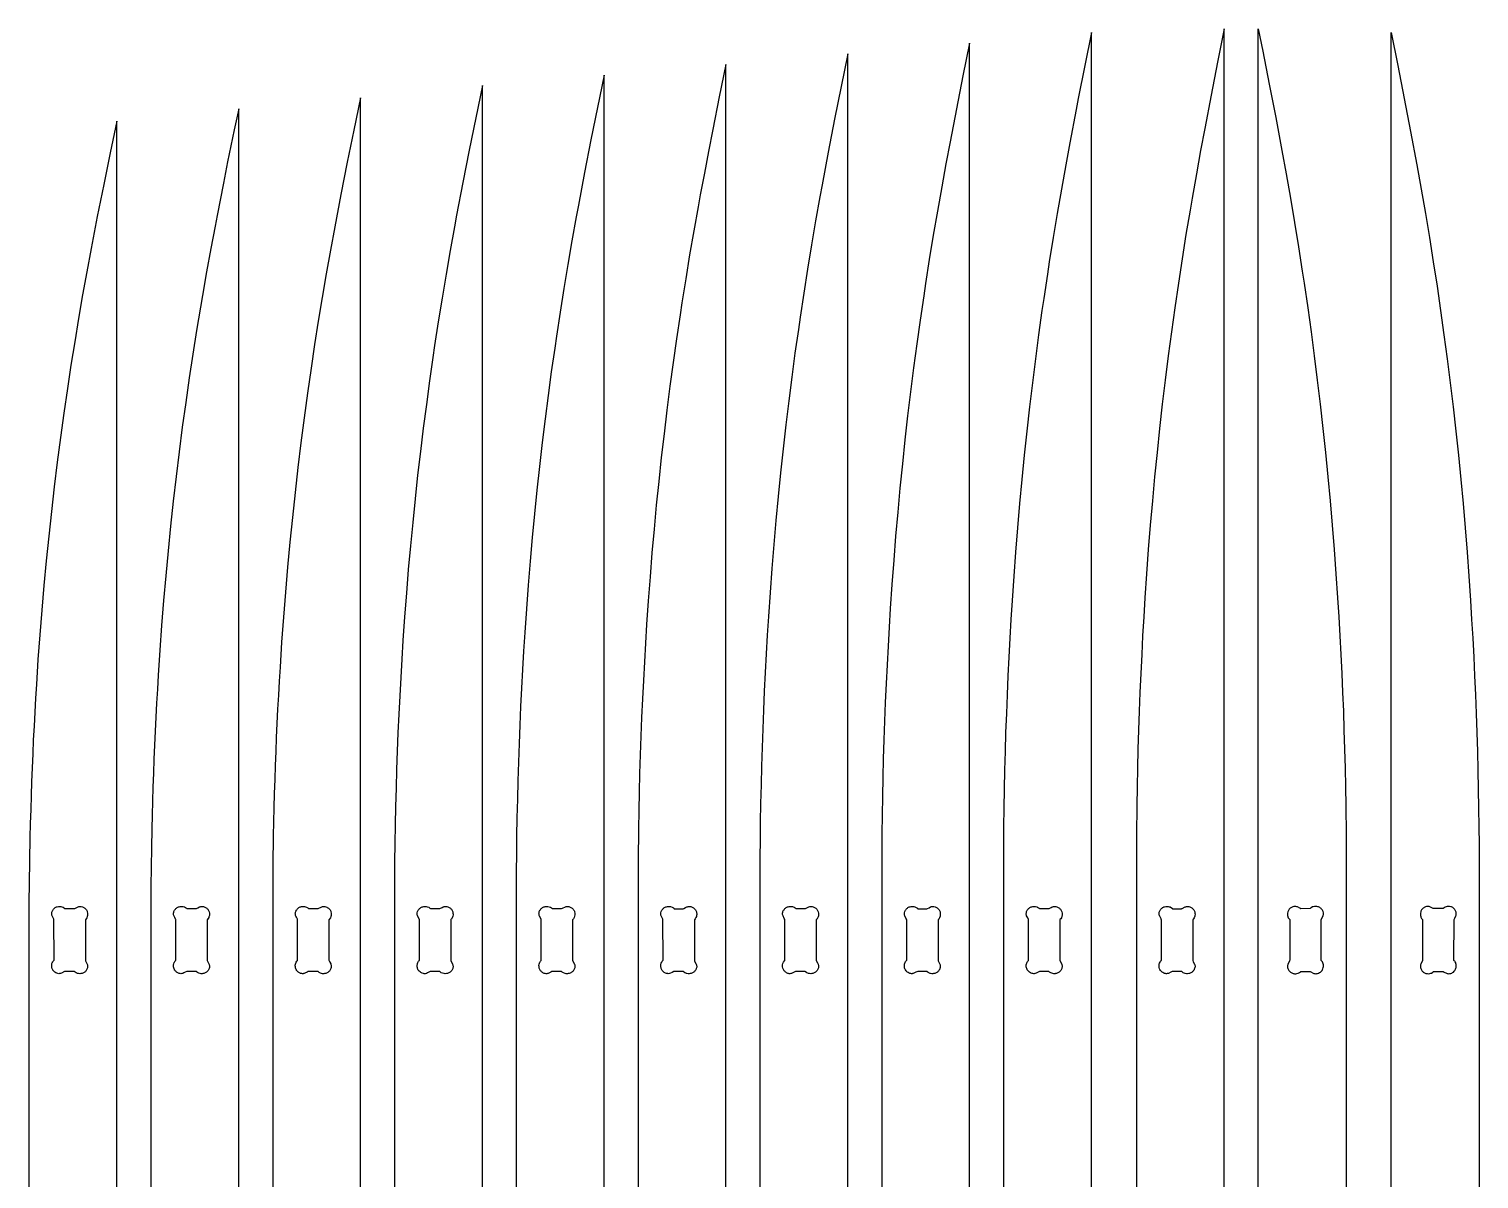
# Model space of a CAD drawing. Extents: x 33 to 204, y -108 to 31.
# Drawn here: x 100.82 to 123.88, y 11.21 to 29.49 of the extents above; entities that cross this region are included whole.
import ezdxf

# ---------------------------------------------------------------- set-up
doc = ezdxf.new("R2010")
doc.units = 0
doc.layers.get('0').update_dxf_attribs({"linetype": 'CONTINUOUS'})
doc.layers.add('SECTIONCUTEDGES', color=18, linetype='CONTINUOUS')

msp = doc.modelspace()

# ---------------------------------------------------------------- linework, layer by layer
msp.add_lwpolyline([(121.044, 14.509), (121.045, 14.509), (121.192, 14.51), (121.254, 14.48), (121.265, 14.477), (121.27, 14.475), (121.282, 14.474), (121.288, 14.474), (121.3, 14.475), (121.311, 14.477), (121.328, 14.483), (121.344, 14.491), (121.359, 14.501), (121.372, 14.513), (121.383, 14.527), (121.392, 14.543), (121.397, 14.554), (121.403, 14.572), (121.405, 14.59), (121.406, 14.596), (121.405, 14.614), (121.402, 14.631), (121.396, 14.648), (121.388, 14.664), (121.377, 14.678), (121.372, 14.682), (121.369, 14.685), (121.369, 15.332), (121.37, 15.334), (121.399, 15.393), (121.402, 15.404), (121.404, 15.415), (121.405, 15.427), (121.405, 15.438), (121.404, 15.444), (121.399, 15.461), (121.395, 15.472), (121.389, 15.482), (121.383, 15.492), (121.375, 15.502), (121.367, 15.51), (121.358, 15.518), (121.349, 15.525), (121.338, 15.531), (121.328, 15.536), (121.316, 15.54), (121.299, 15.544), (121.281, 15.545), (121.262, 15.544), (121.244, 15.54), (121.23, 15.535), (121.208, 15.522), (121.2, 15.515), (121.196, 15.51), (121.047, 15.508), (121.032, 15.514), (120.991, 15.536), (120.98, 15.54), (120.969, 15.543), (120.958, 15.545), (120.952, 15.545), (120.94, 15.544), (120.935, 15.543), (120.918, 15.539), (120.907, 15.534), (120.896, 15.529), (120.886, 15.522), (120.877, 15.515), (120.868, 15.507), (120.861, 15.498), (120.854, 15.488), (120.848, 15.478), (120.843, 15.467), (120.839, 15.456), (120.835, 15.438), (120.834, 15.42), (120.835, 15.402), (120.839, 15.384), (120.841, 15.378), (120.847, 15.363), (120.85, 15.358), (120.858, 15.345), (120.87, 15.334), (120.87, 14.687), (120.868, 14.68), (120.859, 14.661), (120.841, 14.626), (120.837, 14.615), (120.835, 14.603), (120.834, 14.598), (120.834, 14.586), (120.835, 14.575), (120.84, 14.558), (120.845, 14.547), (120.85, 14.536), (120.856, 14.526), (120.864, 14.517), (120.872, 14.508), (120.881, 14.501), (120.891, 14.494), (120.901, 14.488), (120.912, 14.483), (120.923, 14.479), (120.934, 14.476), (120.946, 14.474), (120.965, 14.474), (120.983, 14.476), (121.001, 14.481), (121.015, 14.487), (121.023, 14.491), (121.039, 14.503)], close=True)
at = {"layer": 'SECTIONCUTEDGES'}
for points in [[(117.716, -7.075), (117.716, 29.441), (117.609, 28.915), (117.505, 28.389), (117.471, 28.214), (117.371, 27.687), (117.306, 27.335), (117.237, 26.95), (117.17, 26.564), (117.106, 26.178), (117.044, 25.791), (117.014, 25.598), (116.957, 25.21), (116.929, 25.017), (116.875, 24.634), (116.824, 24.251), (116.776, 23.868), (116.73, 23.485), (116.687, 23.101), (116.646, 22.717), (116.607, 22.333), (116.571, 21.948), (116.538, 21.563), (116.507, 21.178), (116.479, 20.793), (116.453, 20.408), (116.434, 20.108), (116.417, 19.808), (116.401, 19.509), (116.387, 19.209), (116.374, 18.909), (116.362, 18.609), (116.351, 18.308), (116.342, 18.008), (116.335, 17.708), (116.328, 17.408), (116.323, 17.108), (116.319, 16.807), (116.317, 16.529), (116.317, 5.741)], [(119.829, -7.075), (119.829, 29.495), (119.722, 28.968), (119.619, 28.441), (119.518, 27.914), (119.452, 27.562), (119.385, 27.193), (119.317, 26.807), (119.284, 26.613), (119.219, 26.227), (119.158, 25.839), (119.098, 25.452), (119.042, 25.064), (118.988, 24.681), (118.938, 24.297), (118.889, 23.914), (118.843, 23.53), (118.8, 23.145), (118.759, 22.761), (118.721, 22.376), (118.685, 21.991), (118.651, 21.606), (118.62, 21.22), (118.592, 20.834), (118.566, 20.448), (118.547, 20.148), (118.53, 19.848), (118.515, 19.548), (118.5, 19.247), (118.487, 18.947), (118.475, 18.646), (118.465, 18.346), (118.456, 18.045), (118.448, 17.744), (118.442, 17.444), (118.436, 17.143), (118.431, 16.689), (118.431, 16.563), (118.431, 5.76)], [(120.368, -7.075), (120.368, 29.495), (120.439, 29.144), (120.544, 28.617), (120.646, 28.09), (120.745, 27.562), (120.812, 27.193), (120.88, 26.807), (120.946, 26.42), (121.009, 26.033), (121.069, 25.646), (121.098, 25.452), (121.155, 25.064), (121.208, 24.681), (121.259, 24.297), (121.308, 23.914), (121.354, 23.53), (121.397, 23.145), (121.438, 22.761), (121.476, 22.376), (121.512, 21.991), (121.546, 21.606), (121.577, 21.22), (121.605, 20.834), (121.631, 20.448), (121.649, 20.148), (121.667, 19.848), (121.682, 19.548), (121.697, 19.247), (121.71, 18.947), (121.722, 18.646), (121.732, 18.346), (121.741, 18.045), (121.749, 17.744), (121.755, 17.444), (121.76, 17.143), (121.766, 16.689), (121.766, 16.563), (121.766, 5.76)], [(122.481, -7.075), (122.481, 29.441), (122.588, 28.915), (122.692, 28.389), (122.792, 27.863), (122.891, 27.335), (122.96, 26.95), (123.027, 26.564), (123.091, 26.178), (123.153, 25.791), (123.212, 25.404), (123.268, 25.017), (123.322, 24.634), (123.373, 24.251), (123.421, 23.868), (123.467, 23.485), (123.51, 23.101), (123.551, 22.717), (123.59, 22.333), (123.626, 21.948), (123.659, 21.563), (123.69, 21.178), (123.718, 20.793), (123.744, 20.408), (123.763, 20.108), (123.78, 19.808), (123.796, 19.509), (123.81, 19.209), (123.823, 18.909), (123.835, 18.609), (123.845, 18.308), (123.855, 18.008), (123.862, 17.708), (123.869, 17.408), (123.874, 17.108), (123.877, 16.807), (123.88, 16.529), (123.88, 5.741)], [(113.841, -7.075), (113.841, 29.102), (113.734, 28.581), (113.63, 28.06), (113.529, 27.538), (113.431, 27.016), (113.396, 26.825), (113.328, 26.443), (113.263, 26.061), (113.2, 25.678), (113.139, 25.294), (113.082, 24.911), (113.054, 24.719), (113, 24.34), (112.949, 23.961), (112.901, 23.581), (112.855, 23.201), (112.812, 22.821), (112.771, 22.44), (112.732, 22.06), (112.696, 21.679), (112.663, 21.298), (112.632, 20.916), (112.604, 20.535), (112.578, 20.153), (112.559, 19.856), (112.542, 19.559), (112.526, 19.262), (112.512, 18.965), (112.499, 18.667), (112.487, 18.37), (112.476, 18.073), (112.467, 17.775), (112.46, 17.478), (112.453, 17.181), (112.448, 16.883), (112.444, 16.54), (112.443, 16.388), (112.442, 5.622)], [(115.778, -7.075), (115.778, 29.272), (115.672, 28.748), (115.568, 28.225), (115.467, 27.7), (115.401, 27.351), (115.334, 26.984), (115.266, 26.6), (115.2, 26.216), (115.137, 25.831), (115.077, 25.446), (115.048, 25.253), (114.991, 24.868), (114.938, 24.487), (114.887, 24.106), (114.838, 23.725), (114.792, 23.343), (114.749, 22.961), (114.708, 22.579), (114.67, 22.196), (114.634, 21.813), (114.6, 21.431), (114.57, 21.047), (114.541, 20.664), (114.515, 20.28), (114.497, 19.982), (114.48, 19.684), (114.464, 19.385), (114.449, 19.087), (114.436, 18.788), (114.424, 18.489), (114.414, 18.191), (114.405, 17.892), (114.397, 17.593), (114.391, 17.294), (114.386, 16.995), (114.382, 16.696), (114.38, 16.443), (114.38, 5.682)], [(111.903, -7.075), (111.903, 28.933), (111.797, 28.414), (111.693, 27.896), (111.625, 27.549), (111.559, 27.203), (111.494, 26.856), (111.459, 26.666), (111.391, 26.286), (111.325, 25.905), (111.262, 25.524), (111.202, 25.143), (111.173, 24.952), (111.116, 24.57), (111.063, 24.193), (111.012, 23.815), (110.963, 23.437), (110.918, 23.059), (110.874, 22.681), (110.833, 22.302), (110.795, 21.923), (110.759, 21.544), (110.725, 21.165), (110.695, 20.785), (110.666, 20.405), (110.64, 20.025), (110.622, 19.73), (110.605, 19.434), (110.589, 19.138), (110.574, 18.843), (110.561, 18.547), (110.549, 18.251), (110.539, 17.955), (110.53, 17.659), (110.522, 17.363), (110.516, 17.067), (110.511, 16.771), (110.505, 16.278), (110.505, 5.563)], [(109.966, -7.075), (109.966, 28.763), (109.859, 28.247), (109.755, 27.731), (109.654, 27.214), (109.556, 26.696), (109.521, 26.507), (109.453, 26.129), (109.388, 25.75), (109.325, 25.371), (109.265, 24.991), (109.207, 24.611), (109.179, 24.421), (109.125, 24.046), (109.074, 23.67), (109.026, 23.294), (108.98, 22.918), (108.937, 22.541), (108.896, 22.164), (108.857, 21.787), (108.821, 21.409), (108.788, 21.032), (108.757, 20.654), (108.729, 20.276), (108.703, 19.898), (108.684, 19.603), (108.667, 19.309), (108.651, 19.015), (108.637, 18.721), (108.624, 18.426), (108.612, 18.132), (108.601, 17.837), (108.592, 17.543), (108.585, 17.248), (108.578, 16.953), (108.573, 16.659), (108.57, 16.364), (108.567, 16.114), (108.567, 5.503)], [(106.091, -7.075), (106.091, 28.398), (105.984, 27.887), (105.88, 27.376), (105.779, 26.864), (105.681, 26.352), (105.612, 25.977), (105.545, 25.603), (105.481, 25.228), (105.419, 24.852), (105.36, 24.476), (105.304, 24.1), (105.247, 23.705), (105.193, 23.311), (105.142, 22.916), (105.094, 22.521), (105.049, 22.125), (105.006, 21.729), (104.966, 21.333), (104.93, 20.936), (104.895, 20.539), (104.864, 20.142), (104.835, 19.745), (104.81, 19.348), (104.796, 19.124), (104.784, 18.901), (104.772, 18.678), (104.761, 18.454), (104.751, 18.231), (104.742, 18.007), (104.733, 17.784), (104.726, 17.56), (104.719, 17.337), (104.712, 17.113), (104.707, 16.889), (104.702, 16.666), (104.695, 16.205), (104.693, 15.913), (104.692, 5.375)], [(108.028, -7.075), (108.028, 28.594), (107.922, 28.08), (107.818, 27.566), (107.717, 27.052), (107.619, 26.537), (107.584, 26.348), (107.516, 25.972), (107.45, 25.595), (107.387, 25.217), (107.327, 24.84), (107.269, 24.461), (107.241, 24.272), (107.188, 23.899), (107.137, 23.525), (107.088, 23.15), (107.043, 22.776), (106.999, 22.401), (106.958, 22.026), (106.92, 21.65), (106.884, 21.275), (106.85, 20.899), (106.82, 20.523), (106.791, 20.146), (106.765, 19.77), (106.747, 19.477), (106.73, 19.184), (106.714, 18.892), (106.699, 18.599), (106.686, 18.306), (106.674, 18.013), (106.664, 17.719), (106.655, 17.426), (106.647, 17.133), (106.641, 16.84), (106.636, 16.546), (106.632, 16.253), (106.63, 16.02), (106.63, 5.444)], [(104.153, -7.075), (104.153, 28.228), (104.082, 27.889), (103.977, 27.381), (103.909, 27.041), (103.809, 26.532), (103.776, 26.362), (103.709, 26.006), (103.641, 25.633), (103.575, 25.26), (103.512, 24.886), (103.482, 24.699), (103.423, 24.325), (103.366, 23.951), (103.31, 23.558), (103.256, 23.166), (103.205, 22.773), (103.157, 22.379), (103.111, 21.985), (103.069, 21.591), (103.029, 21.197), (102.992, 20.802), (102.958, 20.407), (102.927, 20.012), (102.898, 19.617), (102.872, 19.221), (102.859, 18.999), (102.847, 18.777), (102.835, 18.554), (102.824, 18.332), (102.814, 18.11), (102.804, 17.887), (102.796, 17.665), (102.788, 17.442), (102.781, 17.22), (102.775, 16.997), (102.77, 16.775), (102.764, 16.476), (102.755, 15.861), (102.755, 15.745), (102.755, 5.315)], [(102.216, -7.075), (102.216, 28.032), (102.109, 27.527), (102.005, 27.02), (101.904, 26.514), (101.806, 26.007), (101.737, 25.636), (101.67, 25.266), (101.606, 24.894), (101.544, 24.523), (101.485, 24.151), (101.429, 23.778), (101.372, 23.388), (101.318, 22.998), (101.267, 22.607), (101.219, 22.215), (101.174, 21.824), (101.131, 21.432), (101.092, 21.04), (101.055, 20.647), (101.02, 20.255), (100.989, 19.862), (100.96, 19.468), (100.935, 19.075), (100.922, 18.854), (100.909, 18.633), (100.897, 18.412), (100.886, 18.191), (100.876, 17.97), (100.867, 17.749), (100.858, 17.527), (100.851, 17.306), (100.844, 17.085), (100.837, 16.864), (100.832, 16.642), (100.82, 15.907), (100.817, 15.618), (100.817, 5.247)]]:
    msp.add_lwpolyline(points, dxfattribs=at)
for points in [[(101.23, 14.497), (101.218, 14.507), (101.211, 14.514), (101.205, 14.521), (101.199, 14.529), (101.194, 14.537), (101.19, 14.545), (101.186, 14.554), (101.183, 14.563), (101.181, 14.572), (101.179, 14.582), (101.178, 14.591), (101.178, 14.608), (101.18, 14.622), (101.183, 14.635), (101.188, 14.648), (101.195, 14.661), (101.202, 14.672), (101.215, 14.687), (101.212, 15.339), (101.185, 15.393), (101.181, 15.404), (101.179, 15.415), (101.178, 15.427), (101.179, 15.438), (101.181, 15.45), (101.185, 15.461), (101.189, 15.472), (101.194, 15.482), (101.201, 15.492), (101.208, 15.502), (101.216, 15.51), (101.225, 15.518), (101.235, 15.525), (101.245, 15.531), (101.256, 15.536), (101.267, 15.54), (101.285, 15.544), (101.303, 15.545), (101.322, 15.544), (101.34, 15.54), (101.362, 15.53), (101.388, 15.51), (101.39, 15.509), (101.544, 15.511), (101.598, 15.538), (101.609, 15.542), (101.62, 15.544), (101.632, 15.545), (101.643, 15.544), (101.649, 15.543), (101.666, 15.539), (101.677, 15.534), (101.687, 15.529), (101.697, 15.522), (101.707, 15.515), (101.715, 15.507), (101.723, 15.498), (101.73, 15.488), (101.736, 15.478), (101.741, 15.467), (101.745, 15.456), (101.749, 15.438), (101.75, 15.42), (101.749, 15.402), (101.745, 15.384), (101.736, 15.361), (101.714, 15.332), (101.716, 14.679), (101.743, 14.626), (101.747, 14.615), (101.749, 14.603), (101.75, 14.592), (101.749, 14.58), (101.747, 14.569), (101.744, 14.558), (101.739, 14.547), (101.734, 14.536), (101.727, 14.526), (101.72, 14.517), (101.712, 14.508), (101.703, 14.501), (101.693, 14.494), (101.683, 14.488), (101.672, 14.483), (101.661, 14.479), (101.643, 14.475), (101.625, 14.474), (101.607, 14.475), (101.589, 14.479), (101.566, 14.488), (101.537, 14.51), (101.384, 14.508), (101.332, 14.481), (101.319, 14.477), (101.305, 14.475), (101.291, 14.474), (101.275, 14.477), (101.259, 14.482), (101.244, 14.488)], [(103.164, 14.499), (103.156, 14.507), (103.148, 14.515), (103.141, 14.523), (103.134, 14.533), (103.129, 14.543), (103.124, 14.553), (103.119, 14.57), (103.117, 14.583), (103.116, 14.597), (103.116, 14.61), (103.118, 14.623), (103.119, 14.63), (103.127, 14.652), (103.131, 14.659), (103.144, 14.678), (103.149, 14.682), (103.152, 14.685), (103.152, 15.334), (103.15, 15.339), (103.135, 15.368), (103.125, 15.388), (103.121, 15.398), (103.118, 15.409), (103.116, 15.421), (103.116, 15.432), (103.117, 15.438), (103.119, 15.45), (103.122, 15.461), (103.126, 15.472), (103.132, 15.482), (103.138, 15.492), (103.146, 15.502), (103.154, 15.51), (103.163, 15.518), (103.173, 15.525), (103.183, 15.531), (103.194, 15.536), (103.205, 15.54), (103.222, 15.544), (103.228, 15.544), (103.247, 15.545), (103.253, 15.544), (103.271, 15.541), (103.291, 15.535), (103.305, 15.527), (103.311, 15.524), (103.321, 15.515), (103.327, 15.509), (103.477, 15.509), (103.481, 15.511), (103.504, 15.521), (103.53, 15.536), (103.541, 15.54), (103.552, 15.543), (103.563, 15.545), (103.569, 15.545), (103.581, 15.544), (103.592, 15.542), (103.603, 15.539), (103.614, 15.534), (103.625, 15.529), (103.635, 15.522), (103.644, 15.515), (103.653, 15.507), (103.66, 15.498), (103.667, 15.488), (103.673, 15.478), (103.678, 15.467), (103.682, 15.456), (103.686, 15.438), (103.687, 15.42), (103.686, 15.402), (103.684, 15.39), (103.68, 15.378), (103.676, 15.366), (103.668, 15.353), (103.656, 15.338), (103.652, 15.335), (103.651, 15.332), (103.651, 14.687), (103.652, 14.682), (103.657, 14.672), (103.678, 14.631), (103.683, 14.62), (103.684, 14.615), (103.686, 14.603), (103.687, 14.592), (103.687, 14.58), (103.686, 14.575), (103.681, 14.558), (103.677, 14.547), (103.671, 14.536), (103.665, 14.526), (103.657, 14.517), (103.649, 14.508), (103.64, 14.501), (103.631, 14.494), (103.62, 14.488), (103.61, 14.483), (103.598, 14.479), (103.581, 14.475), (103.569, 14.474), (103.556, 14.474), (103.538, 14.476), (103.52, 14.481), (103.498, 14.491), (103.482, 14.503), (103.479, 14.507), (103.476, 14.51), (103.326, 14.509), (103.303, 14.499), (103.278, 14.486), (103.263, 14.479), (103.247, 14.475), (103.231, 14.474), (103.22, 14.475), (103.204, 14.479), (103.193, 14.483), (103.183, 14.487), (103.173, 14.493)], [(105.104, 14.498), (105.094, 14.506), (105.085, 14.516), (105.075, 14.527), (105.068, 14.54), (105.061, 14.554), (105.057, 14.568), (105.054, 14.582), (105.053, 14.597), (105.053, 14.612), (105.056, 14.626), (105.06, 14.64), (105.066, 14.654), (105.069, 14.66), (105.077, 14.672), (105.082, 14.679), (105.088, 14.683), (105.09, 14.687), (105.09, 15.332), (105.089, 15.336), (105.086, 15.343), (105.071, 15.372), (105.062, 15.388), (105.058, 15.398), (105.055, 15.409), (105.054, 15.415), (105.053, 15.427), (105.054, 15.438), (105.056, 15.45), (105.059, 15.461), (105.064, 15.472), (105.069, 15.482), (105.076, 15.492), (105.083, 15.502), (105.091, 15.51), (105.1, 15.518), (105.11, 15.525), (105.12, 15.531), (105.131, 15.536), (105.142, 15.54), (105.154, 15.542), (105.172, 15.545), (105.19, 15.544), (105.197, 15.544), (105.214, 15.54), (105.232, 15.533), (105.251, 15.522), (105.265, 15.509), (105.419, 15.511), (105.473, 15.538), (105.484, 15.542), (105.489, 15.543), (105.501, 15.545), (105.512, 15.545), (105.524, 15.543), (105.541, 15.539), (105.552, 15.534), (105.562, 15.529), (105.572, 15.522), (105.582, 15.515), (105.59, 15.507), (105.598, 15.498), (105.605, 15.488), (105.611, 15.478), (105.616, 15.467), (105.62, 15.456), (105.624, 15.438), (105.625, 15.42), (105.624, 15.402), (105.62, 15.384), (105.611, 15.361), (105.588, 15.332), (105.588, 14.687), (105.59, 14.682), (105.601, 14.657), (105.616, 14.631), (105.62, 14.62), (105.623, 14.609), (105.625, 14.598), (105.625, 14.586), (105.623, 14.575), (105.619, 14.558), (105.614, 14.547), (105.609, 14.536), (105.602, 14.526), (105.595, 14.517), (105.587, 14.508), (105.578, 14.501), (105.568, 14.494), (105.558, 14.488), (105.547, 14.483), (105.536, 14.479), (105.518, 14.475), (105.506, 14.474), (105.488, 14.474), (105.47, 14.477), (105.452, 14.483), (105.441, 14.488), (105.43, 14.495), (105.42, 14.502), (105.416, 14.508), (105.413, 14.51), (105.264, 14.51), (105.259, 14.508), (105.241, 14.499), (105.206, 14.481), (105.195, 14.477), (105.184, 14.475), (105.179, 14.474), (105.167, 14.474), (105.156, 14.475), (105.138, 14.48), (105.132, 14.482), (105.12, 14.488), (105.109, 14.494)], [(107.037, 14.502), (107.024, 14.513), (107.014, 14.526), (107.009, 14.533), (107.003, 14.545), (106.998, 14.557), (106.994, 14.569), (106.992, 14.582), (106.99, 14.595), (106.99, 14.602), (106.991, 14.615), (106.994, 14.627), (106.997, 14.639), (107.002, 14.651), (107.008, 14.662), (107.015, 14.673), (107.02, 14.679), (107.025, 14.683), (107.027, 14.686), (107.027, 15.334), (106.998, 15.393), (106.996, 15.398), (106.993, 15.409), (106.991, 15.421), (106.991, 15.432), (106.992, 15.444), (106.997, 15.461), (107.001, 15.472), (107.007, 15.482), (107.013, 15.492), (107.021, 15.502), (107.029, 15.51), (107.038, 15.518), (107.048, 15.525), (107.058, 15.531), (107.069, 15.536), (107.08, 15.54), (107.097, 15.544), (107.116, 15.545), (107.134, 15.544), (107.152, 15.54), (107.175, 15.53), (107.195, 15.516), (107.201, 15.509), (107.203, 15.509), (107.354, 15.51), (107.389, 15.527), (107.405, 15.536), (107.416, 15.54), (107.421, 15.542), (107.433, 15.544), (107.444, 15.545), (107.45, 15.545), (107.461, 15.543), (107.478, 15.539), (107.489, 15.534), (107.5, 15.529), (107.51, 15.522), (107.519, 15.515), (107.528, 15.507), (107.535, 15.498), (107.542, 15.488), (107.548, 15.478), (107.553, 15.467), (107.557, 15.456), (107.561, 15.438), (107.562, 15.42), (107.562, 15.408), (107.559, 15.39), (107.549, 15.363), (107.536, 15.343), (107.532, 15.339), (107.527, 15.335), (107.526, 15.332), (107.526, 14.686), (107.527, 14.682), (107.555, 14.626), (107.559, 14.615), (107.561, 14.603), (107.562, 14.592), (107.562, 14.58), (107.56, 14.569), (107.556, 14.558), (107.552, 14.547), (107.546, 14.536), (107.54, 14.526), (107.532, 14.517), (107.524, 14.508), (107.515, 14.501), (107.506, 14.494), (107.495, 14.488), (107.485, 14.483), (107.473, 14.479), (107.456, 14.475), (107.437, 14.474), (107.419, 14.475), (107.413, 14.476), (107.395, 14.481), (107.375, 14.49), (107.357, 14.503), (107.353, 14.508), (107.351, 14.51), (107.349, 14.51), (107.202, 14.51), (107.198, 14.508), (107.178, 14.499), (107.153, 14.486), (107.138, 14.479), (107.133, 14.477), (107.117, 14.474), (107.1, 14.474), (107.09, 14.476), (107.073, 14.481), (107.058, 14.488), (107.05, 14.492)], [(108.981, 14.496), (108.971, 14.504), (108.963, 14.512), (108.955, 14.521), (108.948, 14.53), (108.942, 14.541), (108.937, 14.551), (108.933, 14.563), (108.929, 14.58), (108.929, 14.587), (108.928, 14.606), (108.931, 14.625), (108.937, 14.644), (108.943, 14.657), (108.947, 14.665), (108.954, 14.674), (108.962, 14.683), (108.965, 14.687), (108.964, 15.334), (108.957, 15.35), (108.937, 15.388), (108.933, 15.398), (108.93, 15.409), (108.929, 15.415), (108.928, 15.427), (108.929, 15.438), (108.931, 15.45), (108.934, 15.461), (108.939, 15.472), (108.944, 15.482), (108.951, 15.492), (108.958, 15.502), (108.966, 15.51), (108.975, 15.518), (108.985, 15.525), (108.995, 15.531), (109.006, 15.536), (109.017, 15.54), (109.029, 15.542), (109.047, 15.545), (109.065, 15.544), (109.071, 15.544), (109.089, 15.54), (109.112, 15.53), (109.126, 15.522), (109.134, 15.515), (109.14, 15.509), (109.288, 15.509), (109.302, 15.514), (109.348, 15.538), (109.359, 15.542), (109.37, 15.544), (109.382, 15.545), (109.393, 15.544), (109.405, 15.542), (109.416, 15.539), (109.427, 15.534), (109.437, 15.529), (109.447, 15.522), (109.457, 15.515), (109.465, 15.507), (109.473, 15.498), (109.48, 15.488), (109.486, 15.478), (109.491, 15.467), (109.495, 15.456), (109.499, 15.438), (109.5, 15.42), (109.499, 15.408), (109.496, 15.39), (109.49, 15.369), (109.477, 15.348), (109.468, 15.337), (109.465, 15.335), (109.463, 15.332), (109.464, 14.684), (109.493, 14.626), (109.497, 14.615), (109.499, 14.603), (109.5, 14.592), (109.499, 14.58), (109.497, 14.569), (109.494, 14.558), (109.489, 14.547), (109.484, 14.536), (109.477, 14.526), (109.47, 14.517), (109.462, 14.508), (109.453, 14.501), (109.443, 14.494), (109.433, 14.488), (109.422, 14.483), (109.411, 14.479), (109.393, 14.475), (109.381, 14.474), (109.363, 14.474), (109.345, 14.477), (109.318, 14.487), (109.298, 14.5), (109.294, 14.504), (109.289, 14.509), (109.287, 14.51), (109.139, 14.509), (109.135, 14.508), (109.119, 14.501), (109.085, 14.483), (109.075, 14.479), (109.064, 14.476), (109.052, 14.474), (109.041, 14.474), (109.029, 14.475), (109.012, 14.48), (109.001, 14.484), (108.991, 14.49)], [(110.921, 14.495), (110.911, 14.502), (110.903, 14.51), (110.895, 14.518), (110.888, 14.527), (110.882, 14.537), (110.877, 14.547), (110.873, 14.558), (110.87, 14.569), (110.868, 14.58), (110.867, 14.589), (110.867, 14.606), (110.869, 14.623), (110.873, 14.64), (110.88, 14.656), (110.889, 14.671), (110.894, 14.678), (110.9, 14.683), (110.902, 14.687), (110.9, 15.339), (110.873, 15.393), (110.869, 15.404), (110.868, 15.409), (110.866, 15.421), (110.866, 15.432), (110.867, 15.444), (110.872, 15.461), (110.876, 15.472), (110.882, 15.482), (110.888, 15.492), (110.896, 15.502), (110.904, 15.51), (110.913, 15.518), (110.922, 15.525), (110.933, 15.531), (110.944, 15.536), (110.955, 15.54), (110.972, 15.544), (110.978, 15.544), (110.997, 15.545), (111.015, 15.543), (111.021, 15.541), (111.047, 15.532), (111.055, 15.527), (111.066, 15.52), (111.072, 15.515), (111.076, 15.51), (111.079, 15.508), (111.224, 15.508), (111.232, 15.511), (111.261, 15.525), (111.28, 15.536), (111.291, 15.54), (111.302, 15.543), (111.308, 15.544), (111.319, 15.545), (111.331, 15.544), (111.342, 15.542), (111.353, 15.539), (111.364, 15.534), (111.375, 15.529), (111.385, 15.522), (111.394, 15.515), (111.403, 15.507), (111.41, 15.498), (111.417, 15.488), (111.423, 15.478), (111.428, 15.467), (111.432, 15.456), (111.435, 15.444), (111.437, 15.432), (111.437, 15.414), (111.436, 15.402), (111.432, 15.384), (111.426, 15.366), (111.413, 15.345), (111.401, 15.332), (111.401, 14.686), (111.403, 14.681), (111.41, 14.665), (111.43, 14.626), (111.434, 14.615), (111.436, 14.603), (111.437, 14.592), (111.437, 14.58), (111.435, 14.569), (111.431, 14.558), (111.427, 14.547), (111.421, 14.536), (111.415, 14.526), (111.407, 14.517), (111.399, 14.508), (111.39, 14.501), (111.381, 14.494), (111.37, 14.488), (111.36, 14.483), (111.348, 14.479), (111.331, 14.475), (111.319, 14.474), (111.3, 14.474), (111.282, 14.477), (111.276, 14.479), (111.253, 14.488), (111.25, 14.49), (111.224, 14.51), (111.075, 14.509), (111.046, 14.495), (111.022, 14.483), (111.005, 14.477), (111.002, 14.476), (110.982, 14.474), (110.979, 14.475), (110.958, 14.478), (110.941, 14.484), (110.93, 14.489)], [(112.856, 14.496), (112.846, 14.504), (112.838, 14.512), (112.83, 14.521), (112.823, 14.53), (112.817, 14.541), (112.812, 14.551), (112.808, 14.563), (112.804, 14.582), (112.803, 14.595), (112.804, 14.616), (112.809, 14.636), (112.817, 14.657), (112.834, 14.68), (112.839, 14.685), (112.84, 14.687), (112.839, 15.333), (112.838, 15.337), (112.83, 15.354), (112.81, 15.393), (112.806, 15.404), (112.804, 15.415), (112.803, 15.427), (112.804, 15.438), (112.806, 15.45), (112.809, 15.461), (112.814, 15.472), (112.819, 15.482), (112.826, 15.492), (112.833, 15.502), (112.841, 15.51), (112.85, 15.518), (112.86, 15.525), (112.87, 15.531), (112.881, 15.536), (112.892, 15.54), (112.91, 15.544), (112.916, 15.544), (112.934, 15.545), (112.953, 15.543), (112.959, 15.541), (112.985, 15.532), (113.003, 15.52), (113.009, 15.514), (113.013, 15.51), (113.015, 15.509), (113.164, 15.509), (113.168, 15.51), (113.187, 15.52), (113.218, 15.536), (113.223, 15.538), (113.234, 15.542), (113.245, 15.544), (113.251, 15.545), (113.262, 15.545), (113.274, 15.543), (113.291, 15.539), (113.302, 15.534), (113.312, 15.529), (113.322, 15.522), (113.332, 15.515), (113.34, 15.507), (113.348, 15.498), (113.355, 15.488), (113.361, 15.478), (113.366, 15.467), (113.37, 15.456), (113.374, 15.438), (113.375, 15.42), (113.374, 15.402), (113.373, 15.396), (113.368, 15.378), (113.365, 15.369), (113.352, 15.348), (113.345, 15.339), (113.34, 15.335), (113.338, 15.332), (113.339, 14.683), (113.357, 14.647), (113.368, 14.626), (113.37, 14.62), (113.373, 14.609), (113.374, 14.598), (113.375, 14.586), (113.374, 14.58), (113.372, 14.569), (113.369, 14.558), (113.364, 14.547), (113.359, 14.536), (113.352, 14.526), (113.345, 14.517), (113.337, 14.508), (113.328, 14.501), (113.318, 14.494), (113.308, 14.488), (113.297, 14.483), (113.286, 14.479), (113.268, 14.475), (113.25, 14.474), (113.232, 14.475), (113.214, 14.479), (113.191, 14.488), (113.168, 14.505), (113.163, 14.51), (113.162, 14.51), (113.014, 14.509), (113.009, 14.508), (112.987, 14.497), (112.955, 14.481), (112.944, 14.477), (112.933, 14.475), (112.921, 14.474), (112.91, 14.474), (112.899, 14.477), (112.887, 14.48), (112.876, 14.484), (112.866, 14.49)], [(114.791, 14.498), (114.781, 14.506), (114.772, 14.516), (114.767, 14.521), (114.759, 14.534), (114.755, 14.54), (114.749, 14.554), (114.744, 14.568), (114.741, 14.582), (114.74, 14.597), (114.741, 14.612), (114.743, 14.626), (114.747, 14.64), (114.753, 14.654), (114.76, 14.666), (114.769, 14.678), (114.776, 14.683), (114.777, 14.687), (114.777, 15.332), (114.775, 15.339), (114.766, 15.357), (114.748, 15.393), (114.744, 15.404), (114.742, 15.415), (114.741, 15.421), (114.741, 15.432), (114.742, 15.444), (114.747, 15.461), (114.751, 15.472), (114.757, 15.482), (114.763, 15.492), (114.771, 15.502), (114.779, 15.51), (114.788, 15.518), (114.797, 15.525), (114.808, 15.531), (114.818, 15.536), (114.83, 15.54), (114.847, 15.544), (114.866, 15.545), (114.872, 15.545), (114.89, 15.543), (114.908, 15.538), (114.93, 15.527), (114.938, 15.522), (114.947, 15.515), (114.951, 15.51), (114.954, 15.508), (115.099, 15.508), (115.107, 15.511), (115.132, 15.523), (115.155, 15.536), (115.16, 15.538), (115.171, 15.542), (115.183, 15.544), (115.194, 15.545), (115.2, 15.545), (115.211, 15.543), (115.228, 15.539), (115.239, 15.534), (115.25, 15.529), (115.26, 15.522), (115.269, 15.515), (115.278, 15.507), (115.285, 15.498), (115.292, 15.488), (115.298, 15.478), (115.303, 15.467), (115.307, 15.456), (115.311, 15.438), (115.312, 15.426), (115.312, 15.408), (115.309, 15.39), (115.299, 15.363), (115.286, 15.343), (115.277, 15.334), (115.276, 15.332), (115.277, 14.684), (115.278, 14.679), (115.305, 14.626), (115.309, 14.615), (115.311, 14.603), (115.312, 14.592), (115.312, 14.58), (115.311, 14.575), (115.306, 14.558), (115.302, 14.547), (115.296, 14.536), (115.29, 14.526), (115.282, 14.517), (115.274, 14.508), (115.265, 14.501), (115.256, 14.494), (115.245, 14.488), (115.235, 14.483), (115.223, 14.479), (115.206, 14.475), (115.194, 14.474), (115.175, 14.474), (115.157, 14.477), (115.151, 14.479), (115.131, 14.487), (115.12, 14.493), (115.105, 14.505), (115.103, 14.508), (115.1, 14.51), (114.952, 14.51), (114.924, 14.497), (114.893, 14.481), (114.882, 14.477), (114.872, 14.475), (114.866, 14.474), (114.855, 14.474), (114.844, 14.475), (114.826, 14.48), (114.814, 14.485), (114.802, 14.491)], [(116.731, 14.497), (116.718, 14.507), (116.713, 14.512), (116.703, 14.524), (116.695, 14.536), (116.692, 14.542), (116.686, 14.555), (116.682, 14.568), (116.679, 14.582), (116.678, 14.589), (116.678, 14.603), (116.679, 14.616), (116.682, 14.63), (116.686, 14.643), (116.691, 14.655), (116.698, 14.667), (116.709, 14.68), (116.712, 14.683), (116.714, 14.686), (116.714, 15.334), (116.713, 15.338), (116.702, 15.361), (116.685, 15.393), (116.681, 15.404), (116.679, 15.415), (116.679, 15.421), (116.678, 15.432), (116.68, 15.444), (116.684, 15.461), (116.689, 15.472), (116.694, 15.482), (116.701, 15.492), (116.708, 15.502), (116.716, 15.51), (116.725, 15.518), (116.735, 15.525), (116.745, 15.531), (116.756, 15.536), (116.767, 15.54), (116.785, 15.544), (116.803, 15.545), (116.809, 15.545), (116.827, 15.543), (116.845, 15.538), (116.857, 15.533), (116.875, 15.522), (116.884, 15.515), (116.888, 15.51), (116.89, 15.509), (117.042, 15.51), (117.073, 15.525), (117.093, 15.536), (117.103, 15.54), (117.114, 15.543), (117.126, 15.545), (117.137, 15.545), (117.149, 15.543), (117.166, 15.539), (117.177, 15.534), (117.187, 15.529), (117.197, 15.522), (117.207, 15.515), (117.215, 15.507), (117.223, 15.498), (117.23, 15.488), (117.236, 15.478), (117.241, 15.467), (117.245, 15.456), (117.248, 15.438), (117.25, 15.42), (117.249, 15.402), (117.246, 15.39), (117.237, 15.363), (117.227, 15.348), (117.215, 15.335), (117.214, 15.332), (117.214, 14.684), (117.243, 14.626), (117.247, 14.615), (117.249, 14.603), (117.25, 14.592), (117.249, 14.58), (117.247, 14.569), (117.244, 14.558), (117.239, 14.547), (117.234, 14.536), (117.227, 14.526), (117.22, 14.517), (117.212, 14.508), (117.203, 14.501), (117.193, 14.494), (117.183, 14.488), (117.172, 14.483), (117.161, 14.479), (117.143, 14.475), (117.137, 14.474), (117.119, 14.474), (117.1, 14.476), (117.083, 14.481), (117.068, 14.487), (117.05, 14.498), (117.038, 14.51), (117.037, 14.51), (116.89, 14.51), (116.836, 14.483), (116.822, 14.478), (116.817, 14.476), (116.802, 14.474), (116.797, 14.474), (116.781, 14.475), (116.774, 14.477), (116.759, 14.482), (116.744, 14.488)], [(118.838, 14.501), (118.825, 14.513), (118.814, 14.527), (118.804, 14.543), (118.8, 14.554), (118.794, 14.572), (118.792, 14.59), (118.792, 14.608), (118.794, 14.625), (118.799, 14.642), (118.806, 14.658), (118.816, 14.673), (118.82, 14.678), (118.825, 14.682), (118.828, 14.686), (118.828, 15.332), (118.827, 15.334), (118.822, 15.347), (118.801, 15.388), (118.796, 15.398), (118.795, 15.404), (118.792, 15.415), (118.792, 15.427), (118.792, 15.438), (118.794, 15.45), (118.798, 15.461), (118.802, 15.472), (118.808, 15.482), (118.814, 15.492), (118.821, 15.502), (118.83, 15.51), (118.839, 15.518), (118.848, 15.525), (118.859, 15.531), (118.869, 15.536), (118.88, 15.54), (118.898, 15.544), (118.916, 15.545), (118.935, 15.544), (118.953, 15.54), (118.967, 15.535), (118.989, 15.522), (118.997, 15.515), (119.001, 15.51), (119.005, 15.508), (119.15, 15.508), (119.154, 15.509), (119.161, 15.513), (119.206, 15.536), (119.217, 15.54), (119.228, 15.543), (119.239, 15.545), (119.251, 15.545), (119.262, 15.543), (119.279, 15.539), (119.29, 15.534), (119.301, 15.529), (119.311, 15.522), (119.32, 15.515), (119.328, 15.507), (119.336, 15.498), (119.343, 15.488), (119.349, 15.478), (119.354, 15.467), (119.358, 15.456), (119.362, 15.438), (119.363, 15.42), (119.362, 15.402), (119.358, 15.384), (119.356, 15.378), (119.35, 15.363), (119.338, 15.345), (119.332, 15.338), (119.329, 15.336), (119.327, 15.333), (119.327, 14.687), (119.327, 14.685), (119.336, 14.665), (119.356, 14.626), (119.36, 14.615), (119.361, 14.609), (119.363, 14.598), (119.363, 14.586), (119.362, 14.575), (119.357, 14.558), (119.352, 14.547), (119.347, 14.536), (119.34, 14.526), (119.333, 14.517), (119.325, 14.508), (119.316, 14.501), (119.306, 14.494), (119.296, 14.488), (119.285, 14.483), (119.274, 14.479), (119.263, 14.476), (119.244, 14.474), (119.226, 14.474), (119.208, 14.477), (119.19, 14.483), (119.176, 14.49), (119.157, 14.503), (119.154, 14.508), (119.152, 14.509), (119.005, 14.51), (118.998, 14.508), (118.979, 14.499), (118.943, 14.48), (118.932, 14.477), (118.921, 14.475), (118.909, 14.474), (118.903, 14.474), (118.892, 14.475), (118.877, 14.479), (118.869, 14.483), (118.853, 14.491)], [(123.493, 15.357), (123.512, 15.393), (123.516, 15.404), (123.518, 15.415), (123.519, 15.427), (123.518, 15.438), (123.516, 15.45), (123.512, 15.461), (123.508, 15.472), (123.503, 15.482), (123.496, 15.492), (123.489, 15.502), (123.481, 15.51), (123.472, 15.518), (123.462, 15.525), (123.452, 15.531), (123.441, 15.536), (123.43, 15.54), (123.412, 15.544), (123.394, 15.545), (123.375, 15.544), (123.357, 15.54), (123.34, 15.533), (123.324, 15.524), (123.309, 15.51), (123.307, 15.509), (123.153, 15.511), (123.099, 15.538), (123.088, 15.542), (123.077, 15.544), (123.065, 15.545), (123.054, 15.544), (123.042, 15.542), (123.031, 15.539), (123.02, 15.534), (123.01, 15.529), (123, 15.522), (122.99, 15.515), (122.982, 15.507), (122.974, 15.498), (122.967, 15.488), (122.961, 15.478), (122.956, 15.467), (122.952, 15.456), (122.948, 15.438), (122.947, 15.42), (122.948, 15.402), (122.952, 15.384), (122.956, 15.372), (122.966, 15.353), (122.976, 15.34), (122.979, 15.337), (122.983, 15.332), (122.983, 14.684), (122.954, 14.626), (122.95, 14.615), (122.949, 14.609), (122.947, 14.598), (122.947, 14.586), (122.949, 14.575), (122.953, 14.558), (122.958, 14.547), (122.963, 14.536), (122.97, 14.526), (122.977, 14.517), (122.985, 14.508), (122.994, 14.501), (123.004, 14.494), (123.014, 14.488), (123.025, 14.483), (123.036, 14.479), (123.054, 14.475), (123.072, 14.474), (123.09, 14.475), (123.096, 14.476), (123.114, 14.481), (123.126, 14.485), (123.144, 14.496), (123.158, 14.509), (123.16, 14.51), (123.31, 14.509), (123.328, 14.501), (123.361, 14.483), (123.375, 14.478), (123.385, 14.475), (123.4, 14.474), (123.416, 14.475), (123.431, 14.479), (123.446, 14.485), (123.46, 14.492), (123.473, 14.501), (123.484, 14.512), (123.494, 14.524), (123.502, 14.536), (123.508, 14.548), (123.513, 14.562), (123.517, 14.575), (123.519, 14.589), (123.519, 14.603), (123.519, 14.61), (123.517, 14.623), (123.513, 14.636), (123.509, 14.649), (123.502, 14.661), (123.495, 14.673), (123.487, 14.681), (123.485, 14.682), (123.482, 14.686), (123.483, 15.335)]]:
    msp.add_lwpolyline(points, close=True, dxfattribs=at)

doc.saveas('drawing.dxf')
